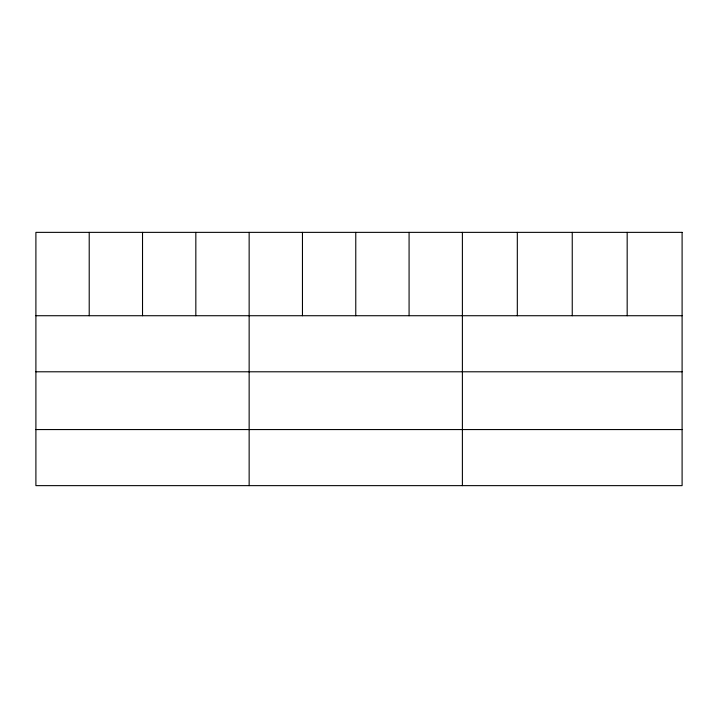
<?xml version="1.0" encoding="UTF-8"?>
<svg xmlns="http://www.w3.org/2000/svg" width="718" height="718" viewBox="0 0 718 718"><rect width="100%" height="100%" fill="white"/><g stroke="black" fill="none" stroke-linecap="round" stroke-linejoin="round"><path stroke-width="1.08" d="M35.9 315.723L682.1 315.723M35.9 371.789L682.1 371.789M35.9 429.561L682.1 429.561M627.173 232.363L627.173 315.723M572.246 232.363L572.246 315.723M517.319 232.363L517.319 315.723M462.392 232.363L462.392 485.637M409.08 232.363L409.08 315.723M355.769 232.363L355.769 315.723M302.457 232.363L302.457 315.723M249.146 232.363L249.146 485.637M195.834 232.363L195.834 315.723M142.523 232.363L142.523 315.723M89.212 232.363L89.212 315.723M682.1 232.363L35.9 232.363L35.9 485.637L682.1 485.637L682.1 232.363"/></g></svg>
